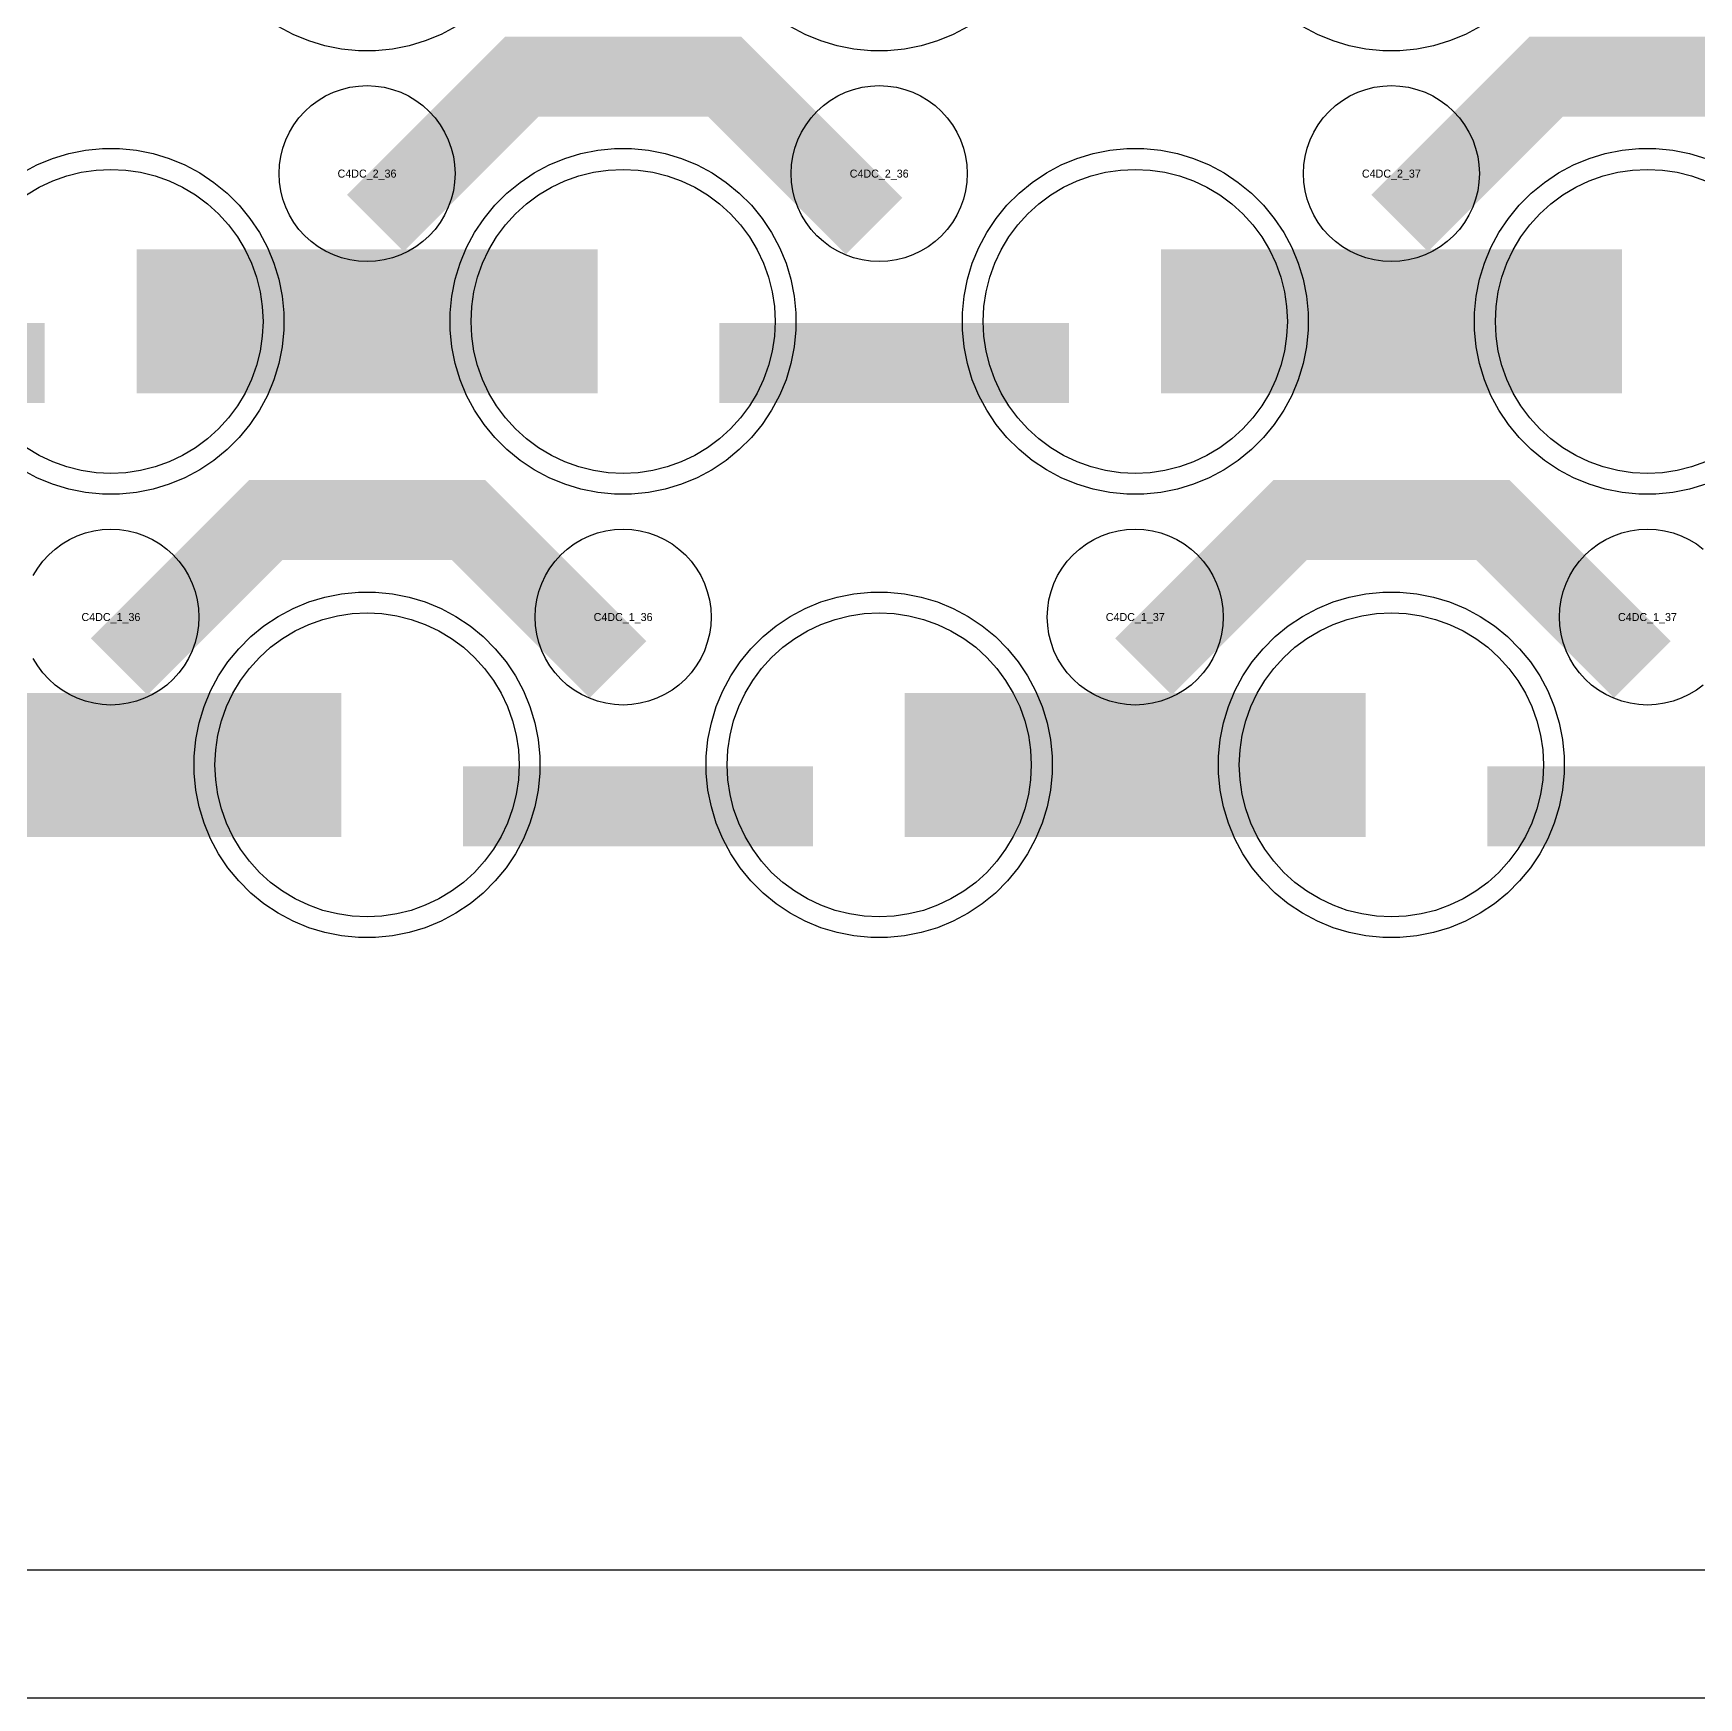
# Model space of a CAD drawing. Extents: x -11880 to 11880, y -14992 to 14992.
# Drawn here: x -504 to 16, y -14992 to -14472 of the extents above; entities that cross this region are included whole.
import ezdxf
from ezdxf.enums import TextEntityAlignment as Align

# ---------------------------------------------------------------- set-up
doc = ezdxf.new("R2010")
doc.units = 0
doc.header["$MEASUREMENT"] = 0
for name, color, linetype in [('GDS_775_DT_237', 138, 'CONTINUOUS'), ('OUTLINE', 30, 'CONTINUOUS'), ('RDL1_FS', 34, 'CONTINUOUS'), ('RDL_BS', 160, 'CONTINUOUS')]:
    doc.layers.add(name, color=color, linetype=linetype)

msp = doc.modelspace()

# ---------------------------------------------------------------- linework, layer by layer
at = {"layer": 'OUTLINE'}
for points in [[(-11880, -14992.5), (11880, -14992.5), (11880, 14992.5), (-11880, 14992.5)], [(-11840, -14952.5), (11840, -14952.5), (11840, 14952.5), (-11840, 14952.5)]]:
    msp.add_lwpolyline(points, close=True, dxfattribs=at)
at = {"layer": 'RDL1_FS', "color": 241, "true_color": 0xf7abae}
for points in [[(-506.395, -14522.933), (-502.395, -14520.535), (-498.181, -14518.543), (-493.791, -14516.971), (-489.268, -14515.839), (-484.657, -14515.155), (-480, -14514.926), (-475.343, -14515.155), (-470.732, -14515.839), (-466.209, -14516.971), (-461.819, -14518.543), (-457.605, -14520.535), (-453.605, -14522.933), (-449.86, -14525.711), (-446.406, -14528.841), (-443.276, -14532.295), (-440.498, -14536.04), (-438.1, -14540.04), (-436.108, -14544.254), (-434.536, -14548.644), (-433.404, -14553.167), (-432.72, -14557.778), (-432.491, -14562.435), (-432.72, -14567.092), (-433.404, -14571.703), (-434.536, -14576.226), (-436.108, -14580.616), (-438.1, -14584.83), (-440.498, -14588.83), (-443.276, -14592.575), (-446.406, -14596.029), (-449.86, -14599.159), (-453.605, -14601.937), (-457.605, -14604.335), (-461.819, -14606.327), (-466.209, -14607.899), (-470.732, -14609.031), (-475.343, -14609.715), (-480, -14609.944), (-484.657, -14609.715), (-489.268, -14609.031), (-493.791, -14607.899), (-498.181, -14606.327), (-502.395, -14604.335), (-506.395, -14601.937)], [(18.181, -14606.327), (13.791, -14607.899), (9.268, -14609.031), (4.657, -14609.715), (0, -14609.944), (-4.657, -14609.715), (-9.268, -14609.031), (-13.791, -14607.899), (-18.181, -14606.327), (-22.395, -14604.335), (-26.395, -14601.937), (-30.14, -14599.159), (-33.594, -14596.029), (-36.724, -14592.575), (-39.502, -14588.83), (-41.9, -14584.83), (-43.892, -14580.616), (-45.464, -14576.226), (-46.596, -14571.703), (-47.28, -14567.092), (-47.509, -14562.435), (-47.28, -14557.778), (-46.596, -14553.167), (-45.464, -14548.644), (-43.892, -14544.254), (-41.9, -14540.04), (-39.502, -14536.04), (-36.724, -14532.295), (-33.594, -14528.841), (-30.14, -14525.711), (-26.395, -14522.933), (-22.395, -14520.535), (-18.181, -14518.543), (-13.791, -14516.971), (-9.268, -14515.839), (-4.657, -14515.155), (0, -14514.926), (4.657, -14515.155), (9.268, -14515.839), (13.791, -14516.971), (18.181, -14518.543)]]:
    msp.add_lwpolyline(points, dxfattribs=at)
for points in [[(-320, -14609.944), (-324.657, -14609.715), (-329.268, -14609.031), (-333.791, -14607.899), (-338.181, -14606.327), (-342.395, -14604.335), (-346.395, -14601.937), (-350.14, -14599.159), (-353.594, -14596.029), (-356.724, -14592.575), (-359.502, -14588.83), (-361.9, -14584.83), (-363.892, -14580.616), (-365.464, -14576.226), (-366.596, -14571.703), (-367.28, -14567.092), (-367.509, -14562.435), (-367.28, -14557.778), (-366.596, -14553.167), (-365.464, -14548.644), (-363.892, -14544.254), (-361.9, -14540.04), (-359.502, -14536.04), (-356.724, -14532.295), (-353.594, -14528.841), (-350.14, -14525.711), (-346.395, -14522.933), (-342.395, -14520.535), (-338.181, -14518.543), (-333.791, -14516.971), (-329.268, -14515.839), (-324.657, -14515.155), (-320, -14514.926), (-315.343, -14515.155), (-310.732, -14515.839), (-306.209, -14516.971), (-301.819, -14518.543), (-297.605, -14520.535), (-293.605, -14522.933), (-289.86, -14525.711), (-286.406, -14528.841), (-283.276, -14532.295), (-280.498, -14536.04), (-278.1, -14540.04), (-276.108, -14544.254), (-274.536, -14548.644), (-273.404, -14553.167), (-272.72, -14557.778), (-272.491, -14562.435), (-272.72, -14567.092), (-273.404, -14571.703), (-274.536, -14576.226), (-276.108, -14580.616), (-278.1, -14584.83), (-280.498, -14588.83), (-283.276, -14592.575), (-286.406, -14596.029), (-289.86, -14599.159), (-293.605, -14601.937), (-297.605, -14604.335), (-301.819, -14606.327), (-306.209, -14607.899), (-310.732, -14609.031), (-315.343, -14609.715)], [(-160, -14609.944), (-164.657, -14609.715), (-169.268, -14609.031), (-173.791, -14607.899), (-178.181, -14606.327), (-182.395, -14604.335), (-186.395, -14601.937), (-190.14, -14599.159), (-193.594, -14596.029), (-196.724, -14592.575), (-199.502, -14588.83), (-201.9, -14584.83), (-203.892, -14580.616), (-205.464, -14576.226), (-206.596, -14571.703), (-207.28, -14567.092), (-207.509, -14562.435), (-207.28, -14557.778), (-206.596, -14553.167), (-205.464, -14548.644), (-203.892, -14544.254), (-201.9, -14540.04), (-199.502, -14536.04), (-196.724, -14532.295), (-193.594, -14528.841), (-190.14, -14525.711), (-186.395, -14522.933), (-182.395, -14520.535), (-178.181, -14518.543), (-173.791, -14516.971), (-169.268, -14515.839), (-164.657, -14515.155), (-160, -14514.926), (-155.343, -14515.155), (-150.732, -14515.839), (-146.209, -14516.971), (-141.819, -14518.543), (-137.605, -14520.535), (-133.605, -14522.933), (-129.86, -14525.711), (-126.406, -14528.841), (-123.276, -14532.295), (-120.498, -14536.04), (-118.1, -14540.04), (-116.108, -14544.254), (-114.536, -14548.644), (-113.404, -14553.167), (-112.72, -14557.778), (-112.491, -14562.435), (-112.72, -14567.092), (-113.404, -14571.703), (-114.536, -14576.226), (-116.108, -14580.616), (-118.1, -14584.83), (-120.498, -14588.83), (-123.276, -14592.575), (-126.406, -14596.029), (-129.86, -14599.159), (-133.605, -14601.937), (-137.605, -14604.335), (-141.819, -14606.327), (-146.209, -14607.899), (-150.732, -14609.031), (-155.343, -14609.715)]]:
    msp.add_lwpolyline(points, close=True, dxfattribs=at)
for points in [[(-471.998, -14562.435, 45, 45, 0), (-399.998, -14562.435, 45, 45, 0)], [(-399.998, -14562.435, 45, 45, 0), (-327.998, -14562.435, 45, 45, 0)], [(-151.998, -14562.435, 45, 45, 0), (-79.998, -14562.435, 45, 45, 0)], [(-79.998, -14562.435, 45, 45, 0), (-7.998, -14562.435, 45, 45, 0)]]:
    msp.add_lwpolyline(points, format="xyseb", dxfattribs=at)
at = {"layer": 'RDL1_FS'}
for points in [[(-400, -14748.509), (-404.657, -14748.28), (-409.268, -14747.596), (-413.791, -14746.464), (-418.181, -14744.892), (-422.395, -14742.9), (-426.395, -14740.502), (-430.14, -14737.724), (-433.594, -14734.594), (-436.724, -14731.14), (-439.502, -14727.395), (-441.9, -14723.395), (-443.892, -14719.181), (-445.464, -14714.791), (-446.596, -14710.268), (-447.28, -14705.657), (-447.509, -14701), (-447.28, -14696.343), (-446.596, -14691.732), (-445.464, -14687.209), (-443.892, -14682.819), (-441.9, -14678.605), (-439.502, -14674.605), (-436.724, -14670.86), (-433.594, -14667.406), (-430.14, -14664.276), (-426.395, -14661.498), (-422.395, -14659.1), (-418.181, -14657.108), (-413.791, -14655.536), (-409.268, -14654.404), (-404.657, -14653.72), (-400, -14653.491), (-395.343, -14653.72), (-390.732, -14654.404), (-386.209, -14655.536), (-381.819, -14657.108), (-377.605, -14659.1), (-373.605, -14661.498), (-369.86, -14664.276), (-366.406, -14667.406), (-363.276, -14670.86), (-360.498, -14674.605), (-358.1, -14678.605), (-356.108, -14682.819), (-354.536, -14687.209), (-353.404, -14691.732), (-352.72, -14696.343), (-352.491, -14701), (-352.72, -14705.657), (-353.404, -14710.268), (-354.536, -14714.791), (-356.108, -14719.181), (-358.1, -14723.395), (-360.498, -14727.395), (-363.276, -14731.14), (-366.406, -14734.594), (-369.86, -14737.724), (-373.605, -14740.502), (-377.605, -14742.9), (-381.819, -14744.892), (-386.209, -14746.464), (-390.732, -14747.596), (-395.343, -14748.28)], [(-240, -14748.509), (-244.657, -14748.28), (-249.268, -14747.596), (-253.791, -14746.464), (-258.181, -14744.892), (-262.395, -14742.9), (-266.395, -14740.502), (-270.14, -14737.724), (-273.594, -14734.594), (-276.724, -14731.14), (-279.502, -14727.395), (-281.9, -14723.395), (-283.892, -14719.181), (-285.464, -14714.791), (-286.596, -14710.268), (-287.28, -14705.657), (-287.509, -14701), (-287.28, -14696.343), (-286.596, -14691.732), (-285.464, -14687.209), (-283.892, -14682.819), (-281.9, -14678.605), (-279.502, -14674.605), (-276.724, -14670.86), (-273.594, -14667.406), (-270.14, -14664.276), (-266.395, -14661.498), (-262.395, -14659.1), (-258.181, -14657.108), (-253.791, -14655.536), (-249.268, -14654.404), (-244.657, -14653.72), (-240, -14653.491), (-235.343, -14653.72), (-230.732, -14654.404), (-226.209, -14655.536), (-221.819, -14657.108), (-217.605, -14659.1), (-213.605, -14661.498), (-209.86, -14664.276), (-206.406, -14667.406), (-203.276, -14670.86), (-200.498, -14674.605), (-198.1, -14678.605), (-196.108, -14682.819), (-194.536, -14687.209), (-193.404, -14691.732), (-192.72, -14696.343), (-192.491, -14701), (-192.72, -14705.657), (-193.404, -14710.268), (-194.536, -14714.791), (-196.108, -14719.181), (-198.1, -14723.395), (-200.498, -14727.395), (-203.276, -14731.14), (-206.406, -14734.594), (-209.86, -14737.724), (-213.605, -14740.502), (-217.605, -14742.9), (-221.819, -14744.892), (-226.209, -14746.464), (-230.732, -14747.596), (-235.343, -14748.28)], [(-80, -14748.509), (-84.657, -14748.28), (-89.268, -14747.596), (-93.791, -14746.464), (-98.181, -14744.892), (-102.395, -14742.9), (-106.395, -14740.502), (-110.14, -14737.724), (-113.594, -14734.594), (-116.724, -14731.14), (-119.502, -14727.395), (-121.9, -14723.395), (-123.892, -14719.181), (-125.464, -14714.791), (-126.596, -14710.268), (-127.28, -14705.657), (-127.509, -14701), (-127.28, -14696.343), (-126.596, -14691.732), (-125.464, -14687.209), (-123.892, -14682.819), (-121.9, -14678.605), (-119.502, -14674.605), (-116.724, -14670.86), (-113.594, -14667.406), (-110.14, -14664.276), (-106.395, -14661.498), (-102.395, -14659.1), (-98.181, -14657.108), (-93.791, -14655.536), (-89.268, -14654.404), (-84.657, -14653.72), (-80, -14653.491), (-75.343, -14653.72), (-70.732, -14654.404), (-66.209, -14655.536), (-61.819, -14657.108), (-57.605, -14659.1), (-53.605, -14661.498), (-49.86, -14664.276), (-46.406, -14667.406), (-43.276, -14670.86), (-40.498, -14674.605), (-38.1, -14678.605), (-36.108, -14682.819), (-34.536, -14687.209), (-33.404, -14691.732), (-32.72, -14696.343), (-32.491, -14701), (-32.72, -14705.657), (-33.404, -14710.268), (-34.536, -14714.791), (-36.108, -14719.181), (-38.1, -14723.395), (-40.498, -14727.395), (-43.276, -14731.14), (-46.406, -14734.594), (-49.86, -14737.724), (-53.605, -14740.502), (-57.605, -14742.9), (-61.819, -14744.892), (-66.209, -14746.464), (-70.732, -14747.596), (-75.343, -14748.28)]]:
    msp.add_lwpolyline(points, close=True, dxfattribs=at)
for points in [[(-551.998, -14701, 45, 45, 0), (-479.998, -14701, 45, 45, 0)], [(-479.998, -14701, 45, 45, 0), (-407.998, -14701, 45, 45, 0)], [(-231.998, -14701, 45, 45, 0), (-159.998, -14701, 45, 45, 0)], [(-159.998, -14701, 45, 45, 0), (-87.998, -14701, 45, 45, 0)]]:
    msp.add_lwpolyline(points, format="xyseb", dxfattribs=at)
at = {"layer": 'RDL_BS', "color": 241, "true_color": 0xf7abae}
for points in [[(-372.223, -14470.253), (-376.885, -14472.745), (-381.795, -14474.776), (-386.835, -14476.307), (-392.062, -14477.353), (-397.356, -14477.87), (-402.644, -14477.87), (-407.938, -14477.353), (-413.165, -14476.307), (-418.205, -14474.776), (-423.115, -14472.745), (-427.777, -14470.253)], [(-212.223, -14470.253), (-216.885, -14472.745), (-221.795, -14474.776), (-226.835, -14476.307), (-232.062, -14477.353), (-237.356, -14477.87), (-242.644, -14477.87), (-247.938, -14477.353), (-253.165, -14476.307), (-258.205, -14474.776), (-263.115, -14472.745), (-267.777, -14470.253)], [(-52.223, -14470.253), (-56.885, -14472.745), (-61.795, -14474.776), (-66.835, -14476.307), (-72.062, -14477.353), (-77.356, -14477.87), (-82.644, -14477.87), (-87.938, -14477.353), (-93.165, -14476.307), (-98.205, -14474.776), (-103.115, -14472.745), (-107.777, -14470.253)], [(-507.777, -14516.052), (-503.115, -14513.56), (-498.205, -14511.529), (-493.165, -14509.998), (-487.938, -14508.952), (-482.644, -14508.435), (-477.356, -14508.435), (-472.062, -14508.952), (-466.835, -14509.998), (-461.795, -14511.529), (-456.885, -14513.56), (-452.223, -14516.052), (-447.809, -14518.999), (-443.708, -14522.361), (-439.926, -14526.143), (-436.564, -14530.244), (-433.617, -14534.658), (-431.125, -14539.32), (-429.094, -14544.23), (-427.563, -14549.27), (-426.517, -14554.497), (-426, -14559.791), (-426, -14565.079), (-426.517, -14570.373), (-427.563, -14575.6), (-429.094, -14580.64), (-431.125, -14585.55), (-433.617, -14590.212), (-436.564, -14594.626), (-439.926, -14598.727), (-443.708, -14602.509), (-447.809, -14605.871), (-452.223, -14608.818), (-456.885, -14611.31), (-461.795, -14613.341), (-466.835, -14614.872), (-472.062, -14615.918), (-477.356, -14616.435), (-482.644, -14616.435), (-487.938, -14615.918), (-493.165, -14614.872), (-498.205, -14613.341), (-503.115, -14611.31), (-507.777, -14608.818)], [(18.205, -14613.341), (13.165, -14614.872), (7.938, -14615.918), (2.644, -14616.435), (-2.644, -14616.435), (-7.938, -14615.918), (-13.165, -14614.872), (-18.205, -14613.341), (-23.115, -14611.31), (-27.777, -14608.818), (-32.191, -14605.871), (-36.292, -14602.509), (-40.074, -14598.727), (-43.436, -14594.626), (-46.383, -14590.212), (-48.875, -14585.55), (-50.906, -14580.64), (-52.437, -14575.6), (-53.483, -14570.373), (-54, -14565.079), (-54, -14559.791), (-53.483, -14554.497), (-52.437, -14549.27), (-50.906, -14544.23), (-48.875, -14539.32), (-46.383, -14534.658), (-43.436, -14530.244), (-40.074, -14526.143), (-36.292, -14522.361), (-32.191, -14518.999), (-27.777, -14516.052), (-23.115, -14513.56), (-18.205, -14511.529), (-13.165, -14509.998), (-7.938, -14508.952), (-2.644, -14508.435), (2.644, -14508.435), (7.938, -14508.952), (13.165, -14509.998), (18.205, -14511.529)]]:
    msp.add_lwpolyline(points, dxfattribs=at)
at = {"layer": 'RDL_BS'}
for points in [[(-397.438, -14531.749, 25, 25, 0), (-351.623, -14485.934, 25, 25, 0), (-318.07, -14485.934, 25, 25, 0)], [(-241.599, -14532.648, 25, 25, 0), (-288.313, -14485.934, 25, 25, 0), (-318.071, -14485.934, 25, 25, 0)], [(-77.438, -14531.749, 25, 25, 0), (-31.623, -14485.934, 25, 25, 0), (1.93, -14485.934, 25, 25, 0)], [(78.401, -14532.648, 25, 25, 0), (31.687, -14485.934, 25, 25, 0), (1.929, -14485.934, 25, 25, 0)], [(-477.438, -14670.314, 25, 25, 0), (-431.623, -14624.499, 25, 25, 0), (-398.07, -14624.499, 25, 25, 0)], [(-321.599, -14671.213, 25, 25, 0), (-368.313, -14624.499, 25, 25, 0), (-398.071, -14624.499, 25, 25, 0)], [(-157.438, -14670.314, 25, 25, 0), (-111.623, -14624.499, 25, 25, 0), (-78.07, -14624.499, 25, 25, 0)], [(-1.599, -14671.213, 25, 25, 0), (-48.313, -14624.499, 25, 25, 0), (-78.071, -14624.499, 25, 25, 0)], [(-369.984, -14714.013, 25, 25, 0), (-260.719, -14714.013, 25, 25, 0)], [(-49.984, -14714.013, 25, 25, 0), (59.281, -14714.013, 25, 25, 0)]]:
    msp.add_lwpolyline(points, format="xyseb", dxfattribs=at)
for points in [[(-400, -14543.741), (-402.693, -14543.609), (-405.365, -14543.213), (-407.984, -14542.556), (-410.519, -14541.649), (-412.956, -14540.497), (-415.28, -14539.104), (-417.443, -14537.501), (-419.442, -14535.689), (-421.254, -14533.69), (-422.857, -14531.527), (-424.25, -14529.203), (-425.402, -14526.766), (-426.309, -14524.231), (-426.966, -14521.612), (-427.362, -14518.94), (-427.494, -14516.247), (-427.362, -14513.554), (-426.966, -14510.882), (-426.309, -14508.263), (-425.402, -14505.728), (-424.25, -14503.291), (-422.857, -14500.967), (-421.254, -14498.804), (-419.442, -14496.805), (-417.443, -14494.993), (-415.28, -14493.39), (-412.956, -14491.997), (-410.519, -14490.845), (-407.984, -14489.938), (-405.365, -14489.281), (-402.693, -14488.885), (-400, -14488.753), (-397.307, -14488.885), (-394.635, -14489.281), (-392.016, -14489.938), (-389.481, -14490.845), (-387.044, -14491.997), (-384.72, -14493.39), (-382.557, -14494.993), (-380.558, -14496.805), (-378.746, -14498.804), (-377.143, -14500.967), (-375.75, -14503.291), (-374.598, -14505.728), (-373.691, -14508.263), (-373.034, -14510.882), (-372.638, -14513.554), (-372.506, -14516.247), (-372.638, -14518.94), (-373.034, -14521.612), (-373.691, -14524.231), (-374.598, -14526.766), (-375.75, -14529.203), (-377.143, -14531.527), (-378.746, -14533.69), (-380.558, -14535.689), (-382.557, -14537.501), (-384.72, -14539.104), (-387.044, -14540.497), (-389.481, -14541.649), (-392.016, -14542.556), (-394.635, -14543.213), (-397.307, -14543.609)], [(-240, -14543.741), (-242.693, -14543.609), (-245.365, -14543.213), (-247.984, -14542.556), (-250.519, -14541.649), (-252.956, -14540.497), (-255.28, -14539.104), (-257.443, -14537.501), (-259.442, -14535.689), (-261.254, -14533.69), (-262.857, -14531.527), (-264.25, -14529.203), (-265.402, -14526.766), (-266.309, -14524.231), (-266.966, -14521.612), (-267.362, -14518.94), (-267.494, -14516.247), (-267.362, -14513.554), (-266.966, -14510.882), (-266.309, -14508.263), (-265.402, -14505.728), (-264.25, -14503.291), (-262.857, -14500.967), (-261.254, -14498.804), (-259.442, -14496.805), (-257.443, -14494.993), (-255.28, -14493.39), (-252.956, -14491.997), (-250.519, -14490.845), (-247.984, -14489.938), (-245.365, -14489.281), (-242.693, -14488.885), (-240, -14488.753), (-237.307, -14488.885), (-234.635, -14489.281), (-232.016, -14489.938), (-229.481, -14490.845), (-227.044, -14491.997), (-224.72, -14493.39), (-222.557, -14494.993), (-220.558, -14496.805), (-218.746, -14498.804), (-217.143, -14500.967), (-215.75, -14503.291), (-214.598, -14505.728), (-213.691, -14508.263), (-213.034, -14510.882), (-212.638, -14513.554), (-212.506, -14516.247), (-212.638, -14518.94), (-213.034, -14521.612), (-213.691, -14524.231), (-214.598, -14526.766), (-215.75, -14529.203), (-217.143, -14531.527), (-218.746, -14533.69), (-220.558, -14535.689), (-222.557, -14537.501), (-224.72, -14539.104), (-227.044, -14540.497), (-229.481, -14541.649), (-232.016, -14542.556), (-234.635, -14543.213), (-237.307, -14543.609)], [(-80, -14543.741), (-82.693, -14543.609), (-85.365, -14543.213), (-87.984, -14542.556), (-90.519, -14541.649), (-92.956, -14540.497), (-95.28, -14539.104), (-97.443, -14537.501), (-99.442, -14535.689), (-101.254, -14533.69), (-102.857, -14531.527), (-104.25, -14529.203), (-105.402, -14526.766), (-106.309, -14524.231), (-106.966, -14521.612), (-107.362, -14518.94), (-107.494, -14516.247), (-107.362, -14513.554), (-106.966, -14510.882), (-106.309, -14508.263), (-105.402, -14505.728), (-104.25, -14503.291), (-102.857, -14500.967), (-101.254, -14498.804), (-99.442, -14496.805), (-97.443, -14494.993), (-95.28, -14493.39), (-92.956, -14491.997), (-90.519, -14490.845), (-87.984, -14489.938), (-85.365, -14489.281), (-82.693, -14488.885), (-80, -14488.753), (-77.307, -14488.885), (-74.635, -14489.281), (-72.016, -14489.938), (-69.481, -14490.845), (-67.044, -14491.997), (-64.72, -14493.39), (-62.557, -14494.993), (-60.558, -14496.805), (-58.746, -14498.804), (-57.143, -14500.967), (-55.75, -14503.291), (-54.598, -14505.728), (-53.691, -14508.263), (-53.034, -14510.882), (-52.638, -14513.554), (-52.506, -14516.247), (-52.638, -14518.94), (-53.034, -14521.612), (-53.691, -14524.231), (-54.598, -14526.766), (-55.75, -14529.203), (-57.143, -14531.527), (-58.746, -14533.69), (-60.558, -14535.689), (-62.557, -14537.501), (-64.72, -14539.104), (-67.044, -14540.497), (-69.481, -14541.649), (-72.016, -14542.556), (-74.635, -14543.213), (-77.307, -14543.609)], [(-320, -14682.306), (-322.693, -14682.174), (-325.365, -14681.778), (-327.984, -14681.121), (-330.519, -14680.214), (-332.956, -14679.062), (-335.28, -14677.669), (-337.443, -14676.066), (-339.442, -14674.254), (-341.254, -14672.255), (-342.857, -14670.092), (-344.25, -14667.768), (-345.402, -14665.331), (-346.309, -14662.796), (-346.966, -14660.177), (-347.362, -14657.505), (-347.494, -14654.812), (-347.362, -14652.119), (-346.966, -14649.447), (-346.309, -14646.828), (-345.402, -14644.293), (-344.25, -14641.856), (-342.857, -14639.532), (-341.254, -14637.369), (-339.442, -14635.37), (-337.443, -14633.558), (-335.28, -14631.955), (-332.956, -14630.562), (-330.519, -14629.41), (-327.984, -14628.503), (-325.365, -14627.846), (-322.693, -14627.45), (-320, -14627.318), (-317.307, -14627.45), (-314.635, -14627.846), (-312.016, -14628.503), (-309.481, -14629.41), (-307.044, -14630.562), (-304.72, -14631.955), (-302.557, -14633.558), (-300.558, -14635.37), (-298.746, -14637.369), (-297.143, -14639.532), (-295.75, -14641.856), (-294.598, -14644.293), (-293.691, -14646.828), (-293.034, -14649.447), (-292.638, -14652.119), (-292.506, -14654.812), (-292.638, -14657.505), (-293.034, -14660.177), (-293.691, -14662.796), (-294.598, -14665.331), (-295.75, -14667.768), (-297.143, -14670.092), (-298.746, -14672.255), (-300.558, -14674.254), (-302.557, -14676.066), (-304.72, -14677.669), (-307.044, -14679.062), (-309.481, -14680.214), (-312.016, -14681.121), (-314.635, -14681.778), (-317.307, -14682.174)], [(-160, -14682.306), (-162.693, -14682.174), (-165.365, -14681.778), (-167.984, -14681.121), (-170.519, -14680.214), (-172.956, -14679.062), (-175.28, -14677.669), (-177.443, -14676.066), (-179.442, -14674.254), (-181.254, -14672.255), (-182.857, -14670.092), (-184.25, -14667.768), (-185.402, -14665.331), (-186.309, -14662.796), (-186.966, -14660.177), (-187.362, -14657.505), (-187.494, -14654.812), (-187.362, -14652.119), (-186.966, -14649.447), (-186.309, -14646.828), (-185.402, -14644.293), (-184.25, -14641.856), (-182.857, -14639.532), (-181.254, -14637.369), (-179.442, -14635.37), (-177.443, -14633.558), (-175.28, -14631.955), (-172.956, -14630.562), (-170.519, -14629.41), (-167.984, -14628.503), (-165.365, -14627.846), (-162.693, -14627.45), (-160, -14627.318), (-157.307, -14627.45), (-154.635, -14627.846), (-152.016, -14628.503), (-149.481, -14629.41), (-147.044, -14630.562), (-144.72, -14631.955), (-142.557, -14633.558), (-140.558, -14635.37), (-138.746, -14637.369), (-137.143, -14639.532), (-135.75, -14641.856), (-134.598, -14644.293), (-133.691, -14646.828), (-133.034, -14649.447), (-132.638, -14652.119), (-132.506, -14654.812), (-132.638, -14657.505), (-133.034, -14660.177), (-133.691, -14662.796), (-134.598, -14665.331), (-135.75, -14667.768), (-137.143, -14670.092), (-138.746, -14672.255), (-140.558, -14674.254), (-142.557, -14676.066), (-144.72, -14677.669), (-147.044, -14679.062), (-149.481, -14680.214), (-152.016, -14681.121), (-154.635, -14681.778), (-157.307, -14682.174)], [(-402.644, -14755), (-407.938, -14754.483), (-413.165, -14753.437), (-418.205, -14751.906), (-423.115, -14749.875), (-427.777, -14747.383), (-432.191, -14744.436), (-436.292, -14741.074), (-440.074, -14737.292), (-443.436, -14733.191), (-446.383, -14728.777), (-448.875, -14724.115), (-450.906, -14719.205), (-452.437, -14714.165), (-453.483, -14708.938), (-454, -14703.644), (-454, -14698.356), (-453.483, -14693.062), (-452.437, -14687.835), (-450.906, -14682.795), (-448.875, -14677.885), (-446.383, -14673.223), (-443.436, -14668.809), (-440.074, -14664.708), (-436.292, -14660.926), (-432.191, -14657.564), (-427.777, -14654.617), (-423.115, -14652.125), (-418.205, -14650.094), (-413.165, -14648.563), (-407.938, -14647.517), (-402.644, -14647), (-397.356, -14647), (-392.062, -14647.517), (-386.835, -14648.563), (-381.795, -14650.094), (-376.885, -14652.125), (-372.223, -14654.617), (-367.809, -14657.564), (-363.708, -14660.926), (-359.926, -14664.708), (-356.564, -14668.809), (-353.617, -14673.223), (-351.125, -14677.885), (-349.094, -14682.795), (-347.563, -14687.835), (-346.517, -14693.062), (-346, -14698.356), (-346, -14703.644), (-346.517, -14708.938), (-347.563, -14714.165), (-349.094, -14719.205), (-351.125, -14724.115), (-353.617, -14728.777), (-356.564, -14733.191), (-359.926, -14737.292), (-363.708, -14741.074), (-367.809, -14744.436), (-372.223, -14747.383), (-376.885, -14749.875), (-381.795, -14751.906), (-386.835, -14753.437), (-392.062, -14754.483), (-397.356, -14755)], [(-242.644, -14755), (-247.938, -14754.483), (-253.165, -14753.437), (-258.205, -14751.906), (-263.115, -14749.875), (-267.777, -14747.383), (-272.191, -14744.436), (-276.292, -14741.074), (-280.074, -14737.292), (-283.436, -14733.191), (-286.383, -14728.777), (-288.875, -14724.115), (-290.906, -14719.205), (-292.437, -14714.165), (-293.483, -14708.938), (-294, -14703.644), (-294, -14698.356), (-293.483, -14693.062), (-292.437, -14687.835), (-290.906, -14682.795), (-288.875, -14677.885), (-286.383, -14673.223), (-283.436, -14668.809), (-280.074, -14664.708), (-276.292, -14660.926), (-272.191, -14657.564), (-267.777, -14654.617), (-263.115, -14652.125), (-258.205, -14650.094), (-253.165, -14648.563), (-247.938, -14647.517), (-242.644, -14647), (-237.356, -14647), (-232.062, -14647.517), (-226.835, -14648.563), (-221.795, -14650.094), (-216.885, -14652.125), (-212.223, -14654.617), (-207.809, -14657.564), (-203.708, -14660.926), (-199.926, -14664.708), (-196.564, -14668.809), (-193.617, -14673.223), (-191.125, -14677.885), (-189.094, -14682.795), (-187.563, -14687.835), (-186.517, -14693.062), (-186, -14698.356), (-186, -14703.644), (-186.517, -14708.938), (-187.563, -14714.165), (-189.094, -14719.205), (-191.125, -14724.115), (-193.617, -14728.777), (-196.564, -14733.191), (-199.926, -14737.292), (-203.708, -14741.074), (-207.809, -14744.436), (-212.223, -14747.383), (-216.885, -14749.875), (-221.795, -14751.906), (-226.835, -14753.437), (-232.062, -14754.483), (-237.356, -14755)], [(-82.644, -14755), (-87.938, -14754.483), (-93.165, -14753.437), (-98.205, -14751.906), (-103.115, -14749.875), (-107.777, -14747.383), (-112.191, -14744.436), (-116.292, -14741.074), (-120.074, -14737.292), (-123.436, -14733.191), (-126.383, -14728.777), (-128.875, -14724.115), (-130.906, -14719.205), (-132.437, -14714.165), (-133.483, -14708.938), (-134, -14703.644), (-134, -14698.356), (-133.483, -14693.062), (-132.437, -14687.835), (-130.906, -14682.795), (-128.875, -14677.885), (-126.383, -14673.223), (-123.436, -14668.809), (-120.074, -14664.708), (-116.292, -14660.926), (-112.191, -14657.564), (-107.777, -14654.617), (-103.115, -14652.125), (-98.205, -14650.094), (-93.165, -14648.563), (-87.938, -14647.517), (-82.644, -14647), (-77.356, -14647), (-72.062, -14647.517), (-66.835, -14648.563), (-61.795, -14650.094), (-56.885, -14652.125), (-52.223, -14654.617), (-47.809, -14657.564), (-43.708, -14660.926), (-39.926, -14664.708), (-36.564, -14668.809), (-33.617, -14673.223), (-31.125, -14677.885), (-29.094, -14682.795), (-27.563, -14687.835), (-26.517, -14693.062), (-26, -14698.356), (-26, -14703.644), (-26.517, -14708.938), (-27.563, -14714.165), (-29.094, -14719.205), (-31.125, -14724.115), (-33.617, -14728.777), (-36.564, -14733.191), (-39.926, -14737.292), (-43.708, -14741.074), (-47.809, -14744.436), (-52.223, -14747.383), (-56.885, -14749.875), (-61.795, -14751.906), (-66.835, -14753.437), (-72.062, -14754.483), (-77.356, -14755)]]:
    msp.add_lwpolyline(points, close=True, dxfattribs=at)
at = {"layer": 'RDL_BS', "color": 241, "true_color": 0xf7abae}
for points in [[(-322.644, -14616.435), (-327.938, -14615.918), (-333.165, -14614.872), (-338.205, -14613.341), (-343.115, -14611.31), (-347.777, -14608.818), (-352.191, -14605.871), (-356.292, -14602.509), (-360.074, -14598.727), (-363.436, -14594.626), (-366.383, -14590.212), (-368.875, -14585.55), (-370.906, -14580.64), (-372.437, -14575.6), (-373.483, -14570.373), (-374, -14565.079), (-374, -14559.791), (-373.483, -14554.497), (-372.437, -14549.27), (-370.906, -14544.23), (-368.875, -14539.32), (-366.383, -14534.658), (-363.436, -14530.244), (-360.074, -14526.143), (-356.292, -14522.361), (-352.191, -14518.999), (-347.777, -14516.052), (-343.115, -14513.56), (-338.205, -14511.529), (-333.165, -14509.998), (-327.938, -14508.952), (-322.644, -14508.435), (-317.356, -14508.435), (-312.062, -14508.952), (-306.835, -14509.998), (-301.795, -14511.529), (-296.885, -14513.56), (-292.223, -14516.052), (-287.809, -14518.999), (-283.708, -14522.361), (-279.926, -14526.143), (-276.564, -14530.244), (-273.617, -14534.658), (-271.125, -14539.32), (-269.094, -14544.23), (-267.563, -14549.27), (-266.517, -14554.497), (-266, -14559.791), (-266, -14565.079), (-266.517, -14570.373), (-267.563, -14575.6), (-269.094, -14580.64), (-271.125, -14585.55), (-273.617, -14590.212), (-276.564, -14594.626), (-279.926, -14598.727), (-283.708, -14602.509), (-287.809, -14605.871), (-292.223, -14608.818), (-296.885, -14611.31), (-301.795, -14613.341), (-306.835, -14614.872), (-312.062, -14615.918), (-317.356, -14616.435)], [(-162.644, -14616.435), (-167.938, -14615.918), (-173.165, -14614.872), (-178.205, -14613.341), (-183.115, -14611.31), (-187.777, -14608.818), (-192.191, -14605.871), (-196.292, -14602.509), (-200.074, -14598.727), (-203.436, -14594.626), (-206.383, -14590.212), (-208.875, -14585.55), (-210.906, -14580.64), (-212.437, -14575.6), (-213.483, -14570.373), (-214, -14565.079), (-214, -14559.791), (-213.483, -14554.497), (-212.437, -14549.27), (-210.906, -14544.23), (-208.875, -14539.32), (-206.383, -14534.658), (-203.436, -14530.244), (-200.074, -14526.143), (-196.292, -14522.361), (-192.191, -14518.999), (-187.777, -14516.052), (-183.115, -14513.56), (-178.205, -14511.529), (-173.165, -14509.998), (-167.938, -14508.952), (-162.644, -14508.435), (-157.356, -14508.435), (-152.062, -14508.952), (-146.835, -14509.998), (-141.795, -14511.529), (-136.885, -14513.56), (-132.223, -14516.052), (-127.809, -14518.999), (-123.708, -14522.361), (-119.926, -14526.143), (-116.564, -14530.244), (-113.617, -14534.658), (-111.125, -14539.32), (-109.094, -14544.23), (-107.563, -14549.27), (-106.517, -14554.497), (-106, -14559.791), (-106, -14565.079), (-106.517, -14570.373), (-107.563, -14575.6), (-109.094, -14580.64), (-111.125, -14585.55), (-113.617, -14590.212), (-116.564, -14594.626), (-119.926, -14598.727), (-123.708, -14602.509), (-127.809, -14605.871), (-132.223, -14608.818), (-136.885, -14611.31), (-141.795, -14613.341), (-146.835, -14614.872), (-152.062, -14615.918), (-157.356, -14616.435)]]:
    msp.add_lwpolyline(points, close=True, dxfattribs=at)
for points in [[(-609.984, -14575.448, 25, 25, 0), (-500.719, -14575.448, 25, 25, 0)], [(-289.984, -14575.448, 25, 25, 0), (-180.719, -14575.448, 25, 25, 0)]]:
    msp.add_lwpolyline(points, format="xyseb", dxfattribs=at)
at = {"layer": 'RDL_BS'}
for points in [[(-504.25, -14641.856), (-502.857, -14639.532), (-501.254, -14637.369), (-499.442, -14635.37), (-497.443, -14633.558), (-495.28, -14631.955), (-492.956, -14630.562), (-490.519, -14629.41), (-487.984, -14628.503), (-485.365, -14627.846), (-482.693, -14627.45), (-480, -14627.318), (-477.307, -14627.45), (-474.635, -14627.846), (-472.016, -14628.503), (-469.481, -14629.41), (-467.044, -14630.562), (-464.72, -14631.955), (-462.557, -14633.558), (-460.558, -14635.37), (-458.746, -14637.369), (-457.143, -14639.532), (-455.75, -14641.856), (-454.598, -14644.293), (-453.691, -14646.828), (-453.034, -14649.447), (-452.638, -14652.119), (-452.506, -14654.812), (-452.638, -14657.505), (-453.034, -14660.177), (-453.691, -14662.796), (-454.598, -14665.331), (-455.75, -14667.768), (-457.143, -14670.092), (-458.746, -14672.255), (-460.558, -14674.254), (-462.557, -14676.066), (-464.72, -14677.669), (-467.044, -14679.062), (-469.481, -14680.214), (-472.016, -14681.121), (-474.635, -14681.778), (-477.307, -14682.174), (-480, -14682.306), (-482.693, -14682.174), (-485.365, -14681.778), (-487.984, -14681.121), (-490.519, -14680.214), (-492.956, -14679.062), (-495.28, -14677.669), (-497.443, -14676.066), (-499.442, -14674.254), (-501.254, -14672.255), (-502.857, -14670.092), (-504.25, -14667.768)], [(17.443, -14676.066), (15.28, -14677.669), (12.956, -14679.062), (10.519, -14680.214), (7.984, -14681.121), (5.365, -14681.778), (2.693, -14682.174), (0, -14682.306), (-2.693, -14682.174), (-5.365, -14681.778), (-7.984, -14681.121), (-10.519, -14680.214), (-12.956, -14679.062), (-15.28, -14677.669), (-17.443, -14676.066), (-19.442, -14674.254), (-21.254, -14672.255), (-22.857, -14670.092), (-24.25, -14667.768), (-25.402, -14665.331), (-26.309, -14662.796), (-26.966, -14660.177), (-27.362, -14657.505), (-27.494, -14654.812), (-27.362, -14652.119), (-26.966, -14649.447), (-26.309, -14646.828), (-25.402, -14644.293), (-24.25, -14641.856), (-22.857, -14639.532), (-21.254, -14637.369), (-19.442, -14635.37), (-17.443, -14633.558), (-15.28, -14631.955), (-12.956, -14630.562), (-10.519, -14629.41), (-7.984, -14628.503), (-5.365, -14627.846), (-2.693, -14627.45), (0, -14627.318), (2.693, -14627.45), (5.365, -14627.846), (7.984, -14628.503), (10.519, -14629.41), (12.956, -14630.562), (15.28, -14631.955), (17.443, -14633.558)]]:
    msp.add_lwpolyline(points, dxfattribs=at)

# ---------------------------------------------------------------- texts
at = {"layer": 'GDS_775_DT_237'}
for s, p in [('C4DC_2_36', (-400, -14516.247)), ('C4DC_2_36', (-400, -14516.247)), ('C4DC_2_36', (-240, -14516.247)), ('C4DC_2_36', (-240, -14516.247)), ('C4DC_2_37', (-80, -14516.247)), ('C4DC_2_37', (-80, -14516.247)), ('C4DC_1_36', (-480, -14654.812)), ('C4DC_1_36', (-480, -14654.812)), ('C4DC_1_36', (-320, -14654.812)), ('C4DC_1_36', (-320, -14654.812)), ('C4DC_1_37', (-160, -14654.812)), ('C4DC_1_37', (-160, -14654.812)), ('C4DC_1_37', (0, -14654.812)), ('C4DC_1_37', (0, -14654.812))]:
    msp.add_text(s, height=2.5, dxfattribs=at).set_placement(p, align=Align.MIDDLE_CENTER)

doc.saveas('drawing.dxf')
